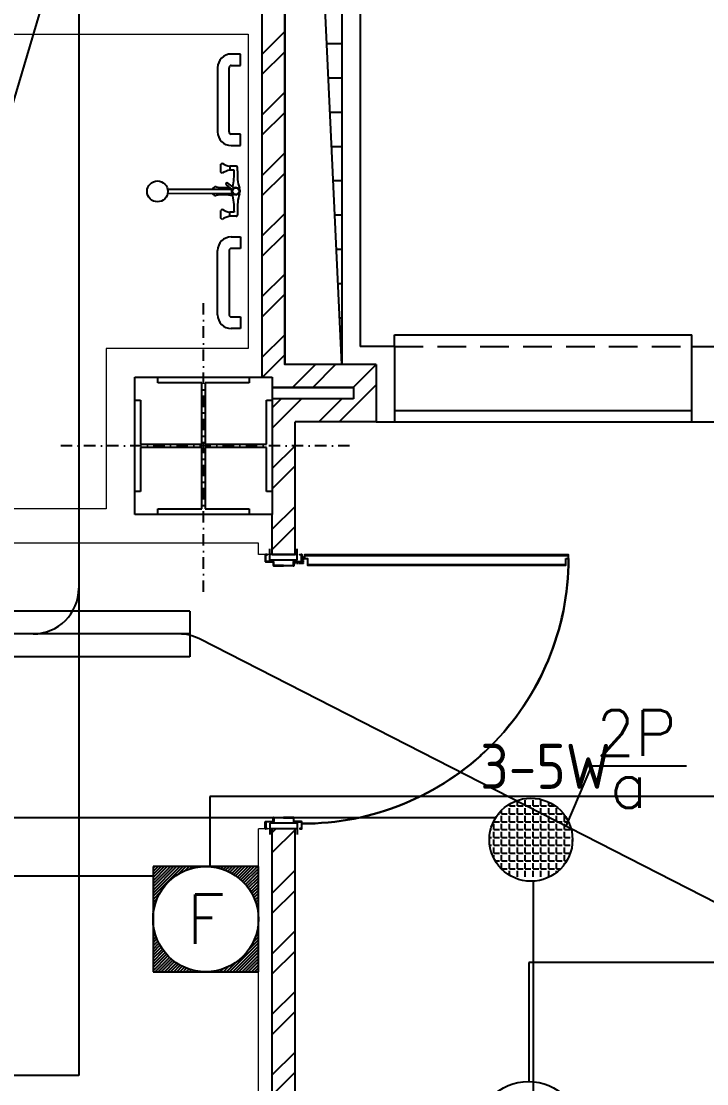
# Model space of a CAD drawing. Header units: inches. Extents: x 567429 to 582707, y 126347 to 133675.
# Drawn here: x 581763.3 to 582063, y 130861.3 to 131326 of the extents above; entities that cross this region are included whole.
import ezdxf
from ezdxf.enums import TextEntityAlignment as Align

# ---------------------------------------------------------------- set-up
doc = ezdxf.new("R2010")
doc.units = ezdxf.units.IN
doc.header["$MEASUREMENT"] = 0
for name, pattern in [('DASHDOT2', [0.5, 0.25, -0.125, 0, -0.125]), ('DASHED', [0.75, 0.5, -0.25]), ('HIDDEN', [0.375, 0.25, -0.125])]:
    doc.linetypes.add(name, pattern=pattern)
for name, color, linetype in [('2', 1, 'Continuous'), ('AX', 1, 'Continuous'), ('COMPUTER WIRE', 4, 'Continuous'), ('dact  2', 6, 'Continuous'), ('Door', 1, 'Continuous'), ('FIRE', 3, 'Continuous'), ('FIRE WIRE', 4, 'Continuous'), ('hatch lika', 1, 'Continuous'), ('L.C C.T', 5, 'Continuous'), ('mobl', 11, 'Continuous'), ('nama', 2, 'Continuous'), ('NURSE CALL WIRE', 4, 'Continuous'), ('SOTOON', 2, 'Continuous'), ('SOUND', 3, 'Continuous'), ('SOUND WIRE', 4, 'Continuous'), ('TEL', 3, 'Continuous'), ('TEL WIRE', 4, 'Continuous'), ('wall', 4, 'Continuous'), ('wall kanaf', 4, 'Continuous'), ('wall lika', 1, 'Continuous'), ('win', 1, 'Continuous')]:
    doc.layers.add(name, color=color, linetype=linetype)
doc.styles.add('2floorplan$0$style1', font='romans.shx', dxfattribs={"height": 40})
doc.styles.add('ISOCP', font='isocp.shx')
doc.styles.add('ROMANS', font='romans.shx')

# ---------------------------------------------------------------- blocks, each defined once
blk = doc.blocks.new('D-125')
at = {"layer": 'Door', "ltscale": 8}
for p, q in [((-6.82, 10.41), (-6.82, 123.41)), ((-3.12, 124.61), (-3.12, 9.21))]:
    blk.add_line(p, q, dxfattribs=at)
at = {"layer": 'Door', "color": 15, "linetype": 'DASHED'}
for p, q in [((-6.48, 8.69), (-6.48, 4.5)), ((-6.48, 8.69), (-4.47, 8.69)), ((-5.99, 8.36), (-5.99, 4.48)), ((-5.99, 8.36), (-4.47, 8.36))]:
    blk.add_line(p, q, dxfattribs=at)
at = {"layer": 'Door', "color": 15}
for p, q in [((-4.83, 8.52), (-3.37, 8.52)), ((-4.1, 7.79), (-4.1, 9.25))]:
    blk.add_line(p, q, dxfattribs=at)
at = {"layer": 'Door', "ltscale": 8}
blk.add_lwpolyline([(-4.32, 123.41), (-4.32, 124.61), (-2.72, 124.61), (-2.72, 9.21), (-4.32, 9.21), (-4.32, 10.41), (-7.22, 10.41), (-7.22, 123.41)], close=True, dxfattribs=at)
at = {"layer": 'Door'}
for points in [[(-117.67, 0), (-117.67, 4.24, 0.414214), (-117.76, 4.33), (-119.21, 4.33, -0.414214), (-119.47, 4.59), (-119.47, 7.74, 0.414214), (-119.56, 7.83), (-122.24, 7.83, 0.414214), (-122.33, 7.74), (-122.33, 7.15), (-122.5, 7.15), (-122.5, 7.74, -0.414214), (-122.24, 8), (-119.56, 8, -0.414214), (-119.3, 7.74), (-119.3, 4.59, 0.414214), (-119.21, 4.5), (-117.76, 4.5, -0.414214), (-117.5, 4.24), (-117.5, 0)], [(-7.33, 0), (-7.33, 4.24, -0.414214), (-7.24, 4.33), (-5.79, 4.33, 0.414214), (-5.53, 4.59), (-5.53, 7.74, -0.414214), (-5.44, 7.83), (-2.76, 7.83, -0.414214), (-2.67, 7.74), (-2.67, 7.15), (-2.5, 7.15), (-2.5, 7.74, 0.414214), (-2.76, 8), (-5.44, 8, 0.414214), (-5.7, 7.74), (-5.7, 4.59, -0.414214), (-5.79, 4.5), (-7.24, 4.5, 0.414214), (-7.5, 4.24), (-7.5, 0)], [(-117.67, 0), (-117.67, -4.24, -0.414214), (-117.76, -4.33), (-119.21, -4.33, 0.414214), (-119.47, -4.59), (-119.47, -7.74, -0.414214), (-119.56, -7.83), (-122.24, -7.83, -0.414214), (-122.33, -7.74), (-122.33, -7.15), (-122.5, -7.15), (-122.5, -7.74, 0.414214), (-122.24, -8), (-119.56, -8, 0.414214), (-119.3, -7.74), (-119.3, -4.59, -0.414214), (-119.21, -4.5), (-117.76, -4.5, 0.414214), (-117.5, -4.24), (-117.5, 0)], [(-7.33, 0), (-7.33, -4.24, 0.414214), (-7.24, -4.33), (-5.79, -4.33, -0.414214), (-5.53, -4.59), (-5.53, -7.74, 0.414214), (-5.44, -7.83), (-2.76, -7.83, 0.414214), (-2.67, -7.74), (-2.67, -7.15), (-2.5, -7.15), (-2.5, -7.74, -0.414214), (-2.76, -8), (-5.44, -8, -0.414214), (-5.7, -7.74), (-5.7, -4.59, 0.414214), (-5.79, -4.5), (-7.24, -4.5, -0.414214), (-7.5, -4.24), (-7.5, 0)]]:
    blk.add_lwpolyline(points, format="xyb", dxfattribs=at)
at = {"layer": 'Door', "linetype": 'Continuous', "ltscale": 100}
blk.add_circle((-4.1, 8.52), 0.4, dxfattribs=at)
at = {"layer": 'Door'}
blk.add_circle((-4.1, 8.52), 0.281, dxfattribs=at)
at = {"layer": 'Door', "linetype": 'Continuous', "ltscale": 100}
blk.add_arc((-4.1, 8.52), 116.1, 90.1071, 180.2553, dxfattribs=at)
at = {"layer": 'wall', "color": 21}
for p, q in [((-120, 6), (-125, 6)), ((-5, 6), (0, 6)), ((-120, -6), (-125, -6)), ((-5, -6), (0, -6))]:
    blk.add_line(p, q, dxfattribs=at)
at = {"layer": 'wall', "color": 21, "linetype": 'Continuous', "ltscale": 100}
for p, q in [((-120, 6), (-120, -6)), ((-5, 6), (-5, -6))]:
    blk.add_line(p, q, dxfattribs=at)
blk = doc.blocks.new('SPEAKER 3-5 W')
at = {"layer": 'SOUND', "color": 30, "lineweight": -2}
for p, q in [((-4.43, 6.16), (-4.32, 6.16)), ((-3.93, 6.16), (-3.93, 6.5)), ((-3.93, 6.16), (-2.89, 6.16)), ((-2.49, 6.16), (-2.49, 7.17)), ((-2.49, 6.16), (-1.45, 6.16)), ((-1.06, 6.16), (-1.06, 7.21)), ((-1.06, 6.16), (-0.01, 6.16)), ((0.38, 6.16), (0.38, 7.21)), ((0.38, 6.16), (1.42, 6.16)), ((1.82, 6.16), (1.82, 7.21)), ((1.82, 6.16), (2.86, 6.16)), ((3.25, 6.16), (3.25, 6.86)), ((3.25, 6.16), (4.3, 6.16)), ((-5.94, 4.73), (-5.76, 4.73)), ((-5.37, 4.73), (-5.37, 5.37)), ((-5.37, 4.73), (-4.32, 4.73)), ((-5.37, 3.29), (-5.37, 4.34)), ((-3.93, 4.73), (-3.93, 5.77)), ((-3.93, 4.73), (-2.89, 4.73)), ((-3.93, 3.29), (-3.93, 4.34)), ((-2.49, 4.73), (-2.49, 5.77)), ((-2.49, 4.73), (-1.45, 4.73)), ((-2.49, 3.29), (-2.49, 4.34)), ((-1.06, 4.73), (-1.06, 5.77)), ((-1.06, 4.73), (-0.01, 4.73)), ((-1.06, 3.29), (-1.06, 4.34)), ((0.38, 4.73), (0.38, 5.77)), ((0.38, 4.73), (1.42, 4.73)), ((0.38, 3.29), (0.38, 4.34)), ((1.82, 4.73), (1.82, 5.77)), ((1.82, 4.73), (2.86, 4.73)), ((1.82, 3.29), (1.82, 4.34)), ((3.25, 4.73), (3.25, 5.77)), ((3.25, 4.73), (4.3, 4.73)), ((3.25, 3.29), (3.25, 4.34)), ((4.69, 4.73), (4.69, 5.77)), ((4.69, 4.73), (5.73, 4.73)), ((4.69, 3.29), (4.69, 4.34)), ((6.12, 3.29), (6.12, 4.34)), ((-6.8, 3.29), (-6.8, 3.37)), ((-6.8, 3.29), (-5.76, 3.29)), ((-6.8, 1.86), (-6.8, 2.9)), ((-5.37, 3.29), (-4.32, 3.29)), ((-5.37, 1.86), (-5.37, 2.9)), ((-3.93, 3.29), (-2.89, 3.29)), ((-3.93, 1.86), (-3.93, 2.9)), ((-2.49, 3.29), (-1.45, 3.29)), ((-2.49, 1.86), (-2.49, 2.9)), ((-1.06, 3.29), (-0.01, 3.29)), ((-1.06, 1.86), (-1.06, 2.9)), ((0.38, 3.29), (1.42, 3.29)), ((0.38, 1.86), (0.38, 2.9)), ((1.82, 3.29), (2.86, 3.29)), ((1.82, 1.86), (1.82, 2.9)), ((3.25, 3.29), (4.3, 3.29)), ((3.25, 1.86), (3.25, 2.9)), ((4.69, 3.29), (5.73, 3.29)), ((4.69, 1.86), (4.69, 2.9)), ((6.12, 3.29), (6.84, 3.29)), ((6.12, 1.86), (6.12, 2.9)), ((-7.58, 0.42), (-7.19, 0.42)), ((-7.36, 1.86), (-7.19, 1.86)), ((-6.8, 1.86), (-5.76, 1.86)), ((-6.8, 0.42), (-6.8, 1.46)), ((-6.8, 0.42), (-5.76, 0.42)), ((-6.8, -1.02), (-6.8, 0.03)), ((-5.37, 1.86), (-4.32, 1.86)), ((-5.37, 0.42), (-5.37, 1.46)), ((-5.37, 0.42), (-4.32, 0.42)), ((-5.37, -1.02), (-5.37, 0.03)), ((-3.93, 1.86), (-2.89, 1.86)), ((-3.93, 0.42), (-3.93, 1.46)), ((-3.93, 0.42), (-2.89, 0.42)), ((-3.93, -1.02), (-3.93, 0.03)), ((-2.49, 1.86), (-1.45, 1.86)), ((-2.49, 0.42), (-2.49, 1.46)), ((-2.49, 0.42), (-1.45, 0.42)), ((-2.49, -1.02), (-2.49, 0.03)), ((-1.06, 1.86), (-0.01, 1.86)), ((-1.06, 0.42), (-1.06, 1.46)), ((-1.06, 0.42), (-0.01, 0.42)), ((-1.06, -1.02), (-1.06, 0.03)), ((0.38, 1.86), (1.42, 1.86)), ((0.38, 0.42), (0.38, 1.46)), ((0.38, 0.42), (1.42, 0.42)), ((0.38, -1.02), (0.38, 0.03)), ((1.82, 1.86), (2.86, 1.86)), ((1.82, 0.42), (1.82, 1.46)), ((1.82, 0.42), (2.86, 0.42)), ((1.82, -1.02), (1.82, 0.03)), ((3.25, 1.86), (4.3, 1.86)), ((3.25, 0.42), (3.25, 1.46)), ((3.25, 0.42), (4.3, 0.42)), ((3.25, -1.02), (3.25, 0.03)), ((4.69, 1.86), (5.73, 1.86)), ((4.69, 0.42), (4.69, 1.46)), ((4.69, 0.42), (5.73, 0.42)), ((4.69, -1.02), (4.69, 0.03)), ((6.12, 1.86), (7.17, 1.86)), ((6.12, 0.42), (6.12, 1.46)), ((6.12, 0.42), (7.17, 0.42)), ((6.12, -1.02), (6.12, 0.03)), ((7.56, 0.42), (7.56, 0.69)), ((7.56, 0.42), (7.58, 0.42)), ((7.56, -0.69), (7.56, 0.03)), ((-7.52, -1.02), (-7.19, -1.02)), ((-6.8, -1.02), (-5.76, -1.02)), ((-6.8, -2.45), (-6.8, -1.41)), ((-5.37, -1.02), (-4.32, -1.02)), ((-5.37, -2.45), (-5.37, -1.41)), ((-3.93, -1.02), (-2.89, -1.02)), ((-3.93, -2.45), (-3.93, -1.41)), ((-2.49, -1.02), (-1.45, -1.02)), ((-2.49, -2.45), (-2.49, -1.41)), ((-1.06, -1.02), (-0.01, -1.02)), ((-1.06, -2.45), (-1.06, -1.41)), ((0.38, -1.02), (1.42, -1.02)), ((0.38, -2.45), (0.38, -1.41)), ((1.82, -1.02), (2.86, -1.02)), ((1.82, -2.45), (1.82, -1.41)), ((3.25, -1.02), (4.3, -1.02)), ((3.25, -2.45), (3.25, -1.41)), ((4.69, -1.02), (5.73, -1.02)), ((4.69, -2.45), (4.69, -1.41)), ((6.12, -1.02), (7.17, -1.02)), ((6.12, -2.45), (6.12, -1.41)), ((-6.8, -2.45), (-5.76, -2.45)), ((-6.8, -3.37), (-6.8, -2.85)), ((-5.37, -2.45), (-4.32, -2.45)), ((-5.37, -3.89), (-5.37, -2.85)), ((-3.93, -2.45), (-2.89, -2.45)), ((-3.93, -3.89), (-3.93, -2.85)), ((-2.49, -2.45), (-1.45, -2.45)), ((-2.49, -3.89), (-2.49, -2.85)), ((-1.06, -2.45), (-0.01, -2.45)), ((-1.06, -3.89), (-1.06, -2.85)), ((0.38, -2.45), (1.42, -2.45)), ((0.38, -3.89), (0.38, -2.85)), ((1.82, -2.45), (2.86, -2.45)), ((1.82, -3.89), (1.82, -2.85)), ((3.25, -2.45), (4.3, -2.45)), ((3.25, -3.89), (3.25, -2.85)), ((4.69, -2.45), (5.73, -2.45)), ((4.69, -3.89), (4.69, -2.85)), ((6.12, -2.45), (7.17, -2.45)), ((6.12, -3.89), (6.12, -2.85)), ((-6.52, -3.89), (-5.76, -3.89)), ((-5.37, -3.89), (-4.32, -3.89)), ((-5.37, -5.33), (-5.37, -4.28)), ((-5.37, -5.33), (-4.32, -5.33)), ((-3.93, -3.89), (-2.89, -3.89)), ((-3.93, -5.33), (-3.93, -4.28)), ((-3.93, -5.33), (-2.89, -5.33)), ((-3.93, -6.5), (-3.93, -5.72)), ((-2.49, -3.89), (-1.45, -3.89)), ((-2.49, -5.33), (-2.49, -4.28)), ((-2.49, -5.33), (-1.45, -5.33)), ((-2.49, -6.76), (-2.49, -5.72)), ((-1.06, -3.89), (-0.01, -3.89)), ((-1.06, -5.33), (-1.06, -4.28)), ((-1.06, -5.33), (-0.01, -5.33)), ((-1.06, -6.76), (-1.06, -5.72)), ((0.38, -3.89), (1.42, -3.89)), ((0.38, -5.33), (0.38, -4.28)), ((0.38, -5.33), (1.42, -5.33)), ((0.38, -6.76), (0.38, -5.72)), ((1.82, -3.89), (2.86, -3.89)), ((1.82, -5.33), (1.82, -4.28)), ((1.82, -5.33), (2.86, -5.33)), ((1.82, -6.76), (1.82, -5.72)), ((3.25, -3.89), (4.3, -3.89)), ((3.25, -5.33), (3.25, -4.28)), ((3.25, -5.33), (4.3, -5.33)), ((3.25, -6.76), (3.25, -5.72)), ((4.69, -3.89), (5.73, -3.89)), ((4.69, -5.33), (4.69, -4.28)), ((4.69, -5.33), (5.41, -5.33)), ((4.69, -5.97), (4.69, -5.72)), ((6.12, -3.89), (6.52, -3.89)), ((6.12, -4.49), (6.12, -4.28))]:
    blk.add_line(p, q, dxfattribs=at)
at = {"layer": 'SOUND', "color": 3, "lineweight": -2}
blk.add_ellipse((0, 0), major_axis=(-5.37, 5.37), ratio=1, start_param=3.926991, end_param=10.210176, dxfattribs=at)
at = {"layer": 'SOUND', "color": 2, "style": 'ISOCP'}
blk.add_text('3-5W', height=8.226, dxfattribs=at).set_placement((2.66, 13.42), align=Align.MIDDLE)
blk = doc.blocks.new('F')
at = {"layer": 'FIRE', "color": 1}
for p, q in [((-23.04, 22.22), (-22.22, 23.04)), ((-23.04, 20.86), (-20.86, 23.04)), ((-23.04, 19.5), (-19.5, 23.04)), ((-23.04, 18.14), (-18.14, 23.04)), ((-23.04, 16.79), (-16.79, 23.04)), ((-23.04, 15.43), (-15.43, 23.04)), ((-23.04, 14.07), (-14.07, 23.04)), ((-23.04, 12.71), (-12.71, 23.04)), ((-23.04, 11.36), (-11.36, 23.04)), ((-23.04, 10), (-10, 23.04)), ((-12.03, 19.64), (-8.64, 23.04)), ((-9.2, 21.12), (-7.28, 23.04)), ((-7.02, 21.94), (-5.93, 23.04)), ((-5.15, 22.45), (-4.57, 23.04)), ((-3.47, 22.77), (-3.21, 23.04)), ((-1.94, 22.95), (-1.85, 23.04)), ((-0.5, 23.03), (-0.5, 23.04)), ((0.85, 23.02), (0.86, 23.04)), ((2.12, 22.94), (2.22, 23.04)), ((3.33, 22.79), (3.58, 23.04)), ((4.49, 22.59), (4.93, 23.04)), ((5.6, 22.35), (6.29, 23.04)), ((6.66, 22.05), (7.65, 23.04)), ((7.69, 21.72), (9.01, 23.04)), ((8.67, 21.34), (10.36, 23.04)), ((9.62, 20.93), (11.72, 23.04)), ((10.53, 20.49), (13.08, 23.04)), ((11.41, 20.01), (14.43, 23.04)), ((12.26, 19.5), (15.79, 23.04)), ((13.08, 18.96), (17.15, 23.04)), ((13.87, 18.4), (18.51, 23.04)), ((14.63, 17.8), (19.86, 23.04)), ((15.36, 17.17), (21.22, 23.04)), ((16.06, 16.52), (22.58, 23.04)), ((16.73, 15.83), (23.04, 22.14)), ((17.38, 15.12), (23.04, 20.78)), ((18, 14.38), (23.04, 19.42)), ((18.58, 13.61), (23.04, 18.06)), ((19.14, 12.81), (23.04, 16.71)), ((19.67, 11.98), (23.04, 15.35)), ((20.17, 11.13), (23.04, 13.99)), ((-23.04, 8.64), (-19.64, 12.03)), ((20.64, 10.23), (23.04, 12.63)), ((21.07, 9.31), (23.04, 11.28)), ((21.47, 8.35), (23.04, 9.92)), ((-23.04, 7.28), (-21.12, 9.2)), ((-23.04, 5.93), (-21.94, 7.02)), ((-23.04, 4.57), (-22.45, 5.15)), ((21.83, 7.36), (23.04, 8.56)), ((22.15, 6.32), (23.04, 7.2)), ((22.43, 5.24), (23.04, 5.85)), ((-23.04, 3.21), (-22.77, 3.47)), ((-23.04, 1.85), (-22.95, 1.94)), ((-23.04, 0.5), (-23.03, 0.5)), ((22.66, 4.12), (23.04, 4.49)), ((22.85, 2.94), (23.04, 3.13)), ((22.97, 1.71), (23.04, 1.77)), ((-23.04, -0.86), (-23.02, -0.85)), ((-23.04, -2.22), (-22.94, -2.12)), ((-23.04, -3.58), (-22.79, -3.33)), ((-23.04, -4.93), (-22.59, -4.49)), ((22.68, -4.01), (23.04, -3.66)), ((22.91, -2.43), (23.04, -2.3)), ((23.02, -0.96), (23.04, -0.94)), ((-23.04, -6.29), (-22.35, -5.6)), ((-23.04, -7.65), (-22.05, -6.66)), ((-23.04, -9.01), (-21.72, -7.69)), ((-23.04, -10.36), (-21.34, -8.67)), ((18.78, -13.34), (23.04, -9.09)), ((20.74, -10.02), (23.04, -7.73)), ((21.71, -7.69), (23.04, -6.37)), ((22.31, -5.74), (23.04, -5.01)), ((-23.04, -11.72), (-20.93, -9.62)), ((-23.04, -13.08), (-20.49, -10.53)), ((-23.04, -14.43), (-20.01, -11.41)), ((-23.04, -15.79), (-19.5, -12.26)), ((-23.04, -17.15), (-18.96, -13.08)), ((-23.04, -18.51), (-18.4, -13.87)), ((10.44, -23.04), (23.04, -10.44)), ((11.8, -23.04), (23.04, -11.8)), ((13.16, -23.04), (23.04, -13.16)), ((-23.04, -19.86), (-17.8, -14.63)), ((-23.04, -21.22), (-17.17, -15.36)), ((-23.04, -22.58), (-16.52, -16.06)), ((-22.14, -23.04), (-15.83, -16.73)), ((-20.78, -23.04), (-15.12, -17.38)), ((-19.42, -23.04), (-14.38, -18)), ((-18.06, -23.04), (-13.61, -18.58)), ((14.51, -23.04), (23.04, -14.51)), ((15.87, -23.04), (23.04, -15.87)), ((17.23, -23.04), (23.04, -17.23)), ((-16.71, -23.04), (-12.81, -19.14)), ((-15.35, -23.04), (-11.98, -19.67)), ((-13.99, -23.04), (-11.13, -20.17)), ((-12.63, -23.04), (-10.23, -20.64)), ((-11.28, -23.04), (-9.31, -21.07)), ((-9.92, -23.04), (-8.35, -21.47)), ((-8.56, -23.04), (-7.36, -21.83)), ((-7.2, -23.04), (-6.32, -22.15)), ((-5.85, -23.04), (-5.24, -22.43)), ((-4.49, -23.04), (-4.12, -22.66)), ((-3.13, -23.04), (-2.94, -22.85)), ((-1.77, -23.04), (-1.71, -22.97)), ((0.94, -23.04), (0.96, -23.02)), ((2.3, -23.04), (2.43, -22.91)), ((3.66, -23.04), (4.01, -22.68)), ((5.01, -23.04), (5.74, -22.31)), ((6.37, -23.04), (7.69, -21.71)), ((7.73, -23.04), (10.02, -20.74)), ((9.09, -23.04), (13.34, -18.78)), ((18.59, -23.04), (23.04, -18.59)), ((19.94, -23.04), (23.04, -19.94)), ((21.3, -23.04), (23.04, -21.3)), ((22.66, -23.04), (23.04, -22.66))]:
    blk.add_line(p, q, dxfattribs=at)
at = {"layer": 'FIRE'}
for p, q in [((-23.04, 23.04), (-23.04, -23.04)), ((23.04, 23.04), (-23.04, 23.04)), ((23.04, -23.04), (23.04, 23.04)), ((-23.04, -23.04), (23.04, -23.04))]:
    blk.add_line(p, q, dxfattribs=at)
at = {"layer": 'FIRE', "color": 1}
blk.add_ellipse((0, 0), major_axis=(0, 23.04), ratio=1, start_param=4.712356312466597, end_param=10.99554161964618, dxfattribs=at)
at = {"layer": 'FIRE', "color": 1, "style": 'ROMANS'}
blk.add_text('F', height=21.5, dxfattribs=at).set_placement((0, 0), align=Align.MIDDLE)
blk = doc.blocks.new('S&H')
at = {"layer": 'FIRE'}
blk.add_circle((0, 0), 22.99, dxfattribs=at)
at = {"layer": 'FIRE', "color": 2, "style": 'ROMANS'}
blk.add_text('S', height=20, dxfattribs=at).set_placement((-0.14, 0.2), align=Align.MIDDLE)

msp = doc.modelspace()

# ---------------------------------------------------------------- hatches: boundary and pattern name
at = {"layer": 'dact  2'}
h = msp.add_hatch(dxfattribs=at)
h.set_pattern_fill('ANSI31', color=6, scale=120, angle=135, style=0)
h.set_pattern_definition([(180, (6.352, -8.75), (-3e-15, -15), [])])
h.paths.add_polyline_path([(581878.49, 131875.79), (581903.49, 131875.79), (581903.49, 131175.79), (581888.75, 131490.29)])

# ---------------------------------------------------------------- linework, layer by layer
at = {"layer": '2', "color": 15}
msp.add_line((582056.49, 131181.79), (582056.49, 131186.79), dxfattribs=at)
at = {"layer": '2', "color": 15, "linetype": 'HIDDEN', "ltscale": 50}
msp.add_line((581926.49, 131183.79), (582056.49, 131183.79), dxfattribs=at)
msp.add_line((581926.49, 131183.79), (582056.49, 131183.79), dxfattribs=at)
msp.add_line((581926.49, 131183.79), (582056.49, 131183.79), dxfattribs=at)
msp.add_line((581926.49, 131183.79), (582056.49, 131183.79), dxfattribs=at)
msp.add_line((581926.49, 131183.79), (582056.49, 131183.79), dxfattribs=at)
at = {"layer": 'AX'}
msp.add_line((581872.99, 131165.79), (581908.49, 131165.79), dxfattribs=at)
at = {"layer": 'AX', "color": 15}
msp.add_line((581872.99, 131165.79), (581908.49, 131165.79), dxfattribs=at)
at = {"layer": 'COMPUTER WIRE'}
msp.add_line((581788.46, 131372.94), (581788.46, 131078.04), dxfattribs=at)
msp.add_arc((581768.46, 131078.04, 0), 20, 270, 0, dxfattribs=at)
at = {"layer": 'dact  2', "color": 6, "elevation": 0}
msp.add_lwpolyline([(581878.49, 131875.79), (581903.49, 131875.79), (581903.49, 131175.79), (581888.75, 131490.29), (581878.49, 131875.79)], dxfattribs=at)
msp.add_lwpolyline([(581878.49, 131875.79), (581903.49, 131875.79), (581903.49, 131175.79), (581878.49, 131175.79)], close=True, dxfattribs=at)
at = {"layer": 'Door', "color": 15}
for p, q in [((581869.99, 131092.53), (581869.99, 131089.85)), ((581870.16, 131089.85), (581870.16, 131092.53)), ((581870.84, 131092.79), (581870.24, 131092.79)), ((581870.24, 131092.62), (581870.84, 131092.62)), ((581870.84, 131092.62), (581870.84, 131092.79)), ((581885.13, 131092.62), (581885.13, 131092.79)), ((581885.13, 131092.79), (581885.73, 131092.79)), ((581885.73, 131092.62), (581885.13, 131092.62)), ((581885.82, 131089.85), (581885.82, 131092.53)), ((581885.99, 131092.53), (581885.99, 131089.85)), ((581886.51, 131090.45), (581886.51, 131091.92)), ((581873.4, 131089.76), (581870.24, 131089.76)), ((581870.24, 131089.59), (581873.4, 131089.59)), ((581873.49, 131089.5), (581873.49, 131088.05)), ((581873.66, 131088.05), (581873.66, 131089.5)), ((581877.99, 131087.96), (581873.74, 131087.96)), ((581873.74, 131087.79), (581877.99, 131087.79)), ((581877.99, 131087.96), (581882.23, 131087.96)), ((581882.23, 131087.79), (581877.99, 131087.79)), ((581882.32, 131088.05), (581882.32, 131089.5)), ((581882.49, 131089.5), (581882.49, 131088.05)), ((581882.57, 131089.76), (581885.73, 131089.76)), ((581885.73, 131089.59), (581882.57, 131089.59)), ((581885.77, 131091.18), (581887.23, 131091.18)), ((581869.99, 130973.05), (581869.99, 130975.73)), ((581870.16, 130975.73), (581870.16, 130973.05)), ((581870.24, 130975.99), (581873.4, 130975.99)), ((581873.4, 130975.82), (581870.24, 130975.82)), ((581873.49, 130976.07), (581873.49, 130977.53)), ((581873.66, 130977.53), (581873.66, 130976.07)), ((581873.74, 130977.79), (581877.99, 130977.79)), ((581877.99, 130977.62), (581873.74, 130977.62)), ((581882.23, 130977.79), (581877.99, 130977.79)), ((581877.99, 130977.62), (581882.23, 130977.62)), ((581882.32, 130977.53), (581882.32, 130976.07)), ((581882.49, 130976.07), (581882.49, 130977.53)), ((581885.73, 130975.99), (581882.57, 130975.99)), ((581882.57, 130975.82), (581885.73, 130975.82)), ((581885.82, 130975.73), (581885.82, 130973.05)), ((581885.99, 130973.05), (581885.99, 130975.73)), ((581870.24, 130972.96), (581870.84, 130972.96)), ((581870.84, 130972.79), (581870.24, 130972.79)), ((581870.84, 130972.96), (581870.84, 130972.79)), ((581885.73, 130972.96), (581885.13, 130972.96)), ((581885.13, 130972.96), (581885.13, 130972.79)), ((581885.13, 130972.79), (581885.73, 130972.79))]:
    msp.add_line(p, q, dxfattribs=at)
at = {"layer": 'Door', "color": 15, "ltscale": 8}
for p, q in [((581883.99, 131092.79), (581871.99, 131092.79)), ((582002.6, 131092.57), (581887.2, 131092.57)), ((581887.2, 131092.57), (581887.2, 131090.97)), ((582002.6, 131092.17), (581887.2, 131092.17)), ((582002.6, 131090.97), (582002.6, 131092.57)), ((581887.2, 131090.97), (581888.4, 131090.97)), ((581888.4, 131090.97), (581888.4, 131088.07)), ((581888.4, 131088.47), (582001.4, 131088.47)), ((581888.4, 131088.07), (582001.4, 131088.07)), ((582001.4, 131090.97), (582002.6, 131090.97)), ((582001.4, 131088.07), (582001.4, 131090.97)), ((581883.99, 130972.79), (581871.99, 130972.79))]:
    msp.add_line(p, q, dxfattribs=at)
at = {"layer": 'Door', "color": 15, "linetype": 'DASHED'}
for p, q in [((581886.34, 131089.3), (581882.46, 131089.3)), ((581886.67, 131088.81), (581882.49, 131088.81)), ((581886.34, 131089.3), (581886.34, 131090.82)), ((581886.67, 131088.81), (581886.67, 131090.82))]:
    msp.add_line(p, q, dxfattribs=at)
at = {"layer": 'Door', "color": 15, "linetype": 'Continuous', "ltscale": 100}
msp.add_circle((581886.51, 131091.18), 0.4, dxfattribs=at)
at = {"layer": 'Door', "color": 15}
msp.add_circle((581886.5, 131091.18), 0.281, dxfattribs=at)
for centre, radius, start, end in [((581870.24, 131092.53), 0.256, 90, 180), ((581870.24, 131092.53), 0.0855, 90, 180), ((581885.73, 131092.53), 0.256, 0, 90), ((581885.73, 131092.53), 0.0855, 0, 90), ((581870.24, 131089.85), 0.256, 180, 270), ((581870.24, 131089.85), 0.0855, 180, 270), ((581873.4, 131089.5), 0.256, 360, 90), ((581873.4, 131089.5), 0.0855, 360, 90), ((581873.74, 131088.05), 0.256, 180, 270), ((581873.74, 131088.05), 0.0855, 180, 270), ((581882.23, 131088.05), 0.0855, 270, 360), ((581882.23, 131088.05), 0.256, 270, 0), ((581882.57, 131089.5), 0.256, 90, 180), ((581882.57, 131089.5), 0.0855, 90, 180), ((581885.73, 131089.85), 0.0855, 270, 360), ((581885.73, 131089.85), 0.256, 270, 360), ((581870.24, 130975.73), 0.256, 90, 180), ((581870.24, 130975.73), 0.0855, 90, 180), ((581873.4, 130976.07), 0.256, 270, 0), ((581873.4, 130976.07), 0.0855, 270, 0), ((581873.74, 130977.53), 0.256, 90, 180), ((581873.74, 130977.53), 0.0855, 90, 180), ((581882.23, 130977.53), 0.256, 0, 90), ((581882.23, 130977.53), 0.0855, 0, 90), ((581882.57, 130976.07), 0.256, 180, 270), ((581882.57, 130976.07), 0.0855, 180, 270), ((581885.73, 130975.73), 0.256, 0, 90), ((581885.73, 130975.73), 0.0855, 0, 90), ((581870.24, 130973.05), 0.257, 180, 270), ((581870.24, 130973.05), 0.0855, 180, 270), ((581885.73, 130973.05), 0.0855, 270, 360), ((581885.73, 130973.05), 0.257, 270, 0)]:
    msp.add_arc(centre, radius, start, end, dxfattribs=at)
at = {"layer": 'Door', "color": 15, "linetype": 'Continuous', "ltscale": 100}
msp.add_arc((581886.5, 131091.18), 116.1, 269.7447, 359.8929, dxfattribs=at)
at = {"layer": 'FIRE WIRE'}
for p, q in [((582104.99, 130986.89, 0), (581845.75, 130986.89, 0)), ((581845.75, 130986.89, 0), (581845.75, 130956.36)), ((581565.14, 130952.29), (581820.91, 130952.29)), ((582104.99, 130914.32, 0), (581985.24, 130914.32, 0)), ((581985.24, 130914.32, 0), (581985.24, 130862.32, 0))]:
    msp.add_line(p, q, dxfattribs=at)
at = {"layer": 'hatch lika', "color": 15}
for p, q in [((581868.49, 131311.46), (581878.49, 131321.46)), ((581868.49, 131302.62), (581878.49, 131312.62)), ((581868.49, 131284.94), (581878.49, 131294.94)), ((581868.49, 131276.1), (581878.49, 131286.1)), ((581868.49, 131258.43), (581878.49, 131268.43)), ((581868.49, 131249.59), (581878.49, 131259.59)), ((581868.49, 131231.91), (581878.49, 131241.91)), ((581868.49, 131223.07), (581878.49, 131233.07)), ((581868.49, 131205.39), (581878.49, 131215.39)), ((581868.49, 131196.56), (581878.49, 131206.56)), ((581868.49, 131178.88), (581878.49, 131188.88)), ((581868.74, 131170.29), (581878.49, 131180.04)), ((581881.92, 131165.79), (581891.92, 131175.79)), ((581890.75, 131165.79), (581900.75, 131175.79)), ((581908.43, 131165.79), (581918.43, 131175.79)), ((581902.27, 131150.79), (581918.49, 131167.01)), ((581872.99, 131156.86), (581876.92, 131160.79)), ((581872.99, 131148.02), (581885.75, 131160.79)), ((581893.43, 131150.79), (581903.43, 131160.79)), ((581872.99, 131130.34), (581882.99, 131140.34)), ((581872.99, 131121.51), (581882.99, 131131.51)), ((581872.99, 131103.83), (581882.99, 131113.83)), ((581872.99, 131094.99), (581882.99, 131104.99)), ((581872.99, 130971.25), (581874.53, 130972.79)), ((581872.99, 130962.41), (581882.99, 130972.41)), ((581872.99, 130944.73), (581882.99, 130954.73)), ((581872.99, 130935.89), (581882.99, 130945.89)), ((581872.99, 130918.21), (581882.99, 130928.21)), ((581872.99, 130909.37), (581882.99, 130919.37)), ((581872.99, 130891.7), (581882.99, 130901.7)), ((581872.99, 130882.86), (581882.99, 130892.86)), ((581872.99, 130865.18), (581882.99, 130875.18)), ((581872.99, 130856.34), (581882.99, 130866.34))]:
    msp.add_line(p, q, dxfattribs=at)
at = {"layer": 'L.C C.T', "color": 2, "ltscale": 7}
for p, q in [((581836.94, 131068.04), (575147.99, 131068.04)), ((581836.94, 131048.04), (580423.53, 131048.04))]:
    msp.add_line(p, q, dxfattribs=at)
at = {"layer": 'L.C C.T', "color": 2}
msp.add_line((581836.94, 131068.04), (581836.94, 131048.04), dxfattribs=at)
at = {"layer": 'L.C C.T'}
msp.add_line((581836.94, 131058.04), (580413.53, 131058.04), dxfattribs=at)
at = {"layer": 'mobl', "color": 15}
for p, q in [((581859.14, 131311.64), (581855.14, 131311.64)), ((581859.14, 131306.64), (581859.14, 131311.64)), ((581849.14, 131305.64), (581849.14, 131277.64)), ((581854.14, 131277.64), (581854.14, 131305.64)), ((581855.14, 131306.64), (581859.14, 131306.64)), ((581859.14, 131276.64), (581855.14, 131276.64)), ((581859.14, 131271.64), (581859.14, 131276.64)), ((581855.14, 131271.64), (581859.14, 131271.64)), ((581851.16, 131263.96), (581850.61, 131263.41)), ((581850.61, 131260.01), (581850.61, 131263.41)), ((581851.16, 131259.46), (581850.61, 131260.01)), ((581857.29, 131262.6), (581854.43, 131262.59)), ((581854.43, 131262.59), (581854.43, 131260.83)), ((581856.34, 131260.83), (581854.43, 131260.83)), ((581856.34, 131260.51), (581856.34, 131260.83)), ((581857.84, 131261.54), (581857.84, 131262.05)), ((581857.84, 131260.51), (581857.84, 131261.54)), ((581855.59, 131252.19), (581852.98, 131254.44)), ((581856.4, 131253.09), (581853.61, 131255.21)), ((581827.13, 131252.56), (581855.15, 131252.57)), ((581855.37, 131250.57), (581827.13, 131250.56)), ((581855.37, 131251.57), (581855.81, 131252.8)), ((581855.93, 131250.39), (581855.37, 131251.57)), ((581855.81, 131252.8), (581856.99, 131253.37)), ((581857.17, 131249.95), (581855.93, 131250.39)), ((581856.99, 131253.37), (581858.23, 131252.93)), ((581858.35, 131250.51), (581857.17, 131249.95)), ((581858.23, 131252.93), (581858.79, 131251.75)), ((581858.79, 131251.75), (581858.35, 131250.51)), ((581851.17, 131243.82), (581850.62, 131243.27)), ((581850.62, 131239.88), (581850.62, 131243.27)), ((581856.35, 131242.46), (581854.44, 131242.46)), ((581854.44, 131240.69), (581854.44, 131242.46)), ((581854.44, 131240.69), (581854.44, 131242.46)), ((581857.3, 131240.69), (581854.44, 131240.69)), ((581856.35, 131242.98), (581856.35, 131242.94)), ((581856.35, 131242.94), (581856.35, 131242.46)), ((581857.85, 131242.98), (581857.85, 131242.94)), ((581857.85, 131242.94), (581857.85, 131241.24)), ((581851.17, 131239.33), (581850.62, 131239.88)), ((581855.14, 131231.64), (581859.14, 131231.64)), ((581859.14, 131231.64), (581859.14, 131226.64)), ((581859.14, 131226.64), (581855.14, 131226.64)), ((581849.14, 131197.64), (581849.14, 131225.64)), ((581854.14, 131225.64), (581854.14, 131197.64)), ((581855.14, 131196.64), (581859.14, 131196.64)), ((581859.14, 131196.64), (581859.14, 131191.64)), ((581859.14, 131191.64), (581855.14, 131191.64))]:
    msp.add_line(p, q, dxfattribs=at)
for centre, radius in [((581822.84, 131251.56), 4.56), ((581857.08, 131251.64), 1.42)]:
    msp.add_circle(centre, radius, dxfattribs=at)
for centre, radius, start, end in [((581855.14, 131305.64), 6, 90, 180), ((581855.14, 131305.64), 1, 90, 180), ((581855.14, 131277.64), 6, 180, 270), ((581855.14, 131277.64), 1, 180, 270), ((581855.65, 131270.14), 7.64, 234.0092, 260.8288), ((581855.66, 131253.28), 7.64, 99.2162, 126.0358), ((581835.96, 131258.97), 20.44, 344.839, 4.3275), ((581857.29, 131262.05), 0.55, 0.0225, 90.0225), ((581878.22, 131258.99), 20.44, 175.7175, 197.0237), ((581853.3, 131254.81), 0.5, 52.7297, 229.2825), ((581848.45, 131251.81), 1.74, 88.4436, 154.147), ((581848.45, 131251.47), 1.74, 211.4554, 271.6013), ((581851.85, 131269.89), 16.69, 258.3958, 278.1311), ((581851.87, 131233.39), 16.69, 76.8698, 101.6491), ((581858.06, 131251.75), 2.84, 166.1696, 205.4645), ((581835.97, 131244.5), 20.44, 355.7175, 17.1624), ((581878.23, 131244.52), 20.44, 162.8826, 184.3275), ((581856.13, 131251.75), 2.84, 334.5805, 26.1379), ((581855.66, 131250.01), 7.64, 234.0092, 260.8288), ((581855.67, 131233.14), 7.64, 99.2162, 126.0358), ((581857.3, 131241.24), 0.55, 270.0225, 0.0225), ((581855.14, 131225.64), 6, 90, 180), ((581855.14, 131225.64), 1, 90, 180), ((581855.14, 131197.64), 6, 180, 270), ((581855.14, 131197.64), 1, 180, 270)]:
    msp.add_arc(centre, radius, start, end, dxfattribs=at)
at = {"layer": 'nama', "color": 15}
for p, q in [((581911.49, 131883.79), (581911.49, 131183.79)), ((581926.49, 131183.79), (581911.49, 131183.79)), ((581926.49, 131183.79), (581926.49, 131150.79)), ((582056.49, 131183.79), (582686.53, 131183.79)), ((582056.49, 131150.79), (582056.49, 131183.79)), ((581918.49, 131150.79), (581926.49, 131150.79)), ((582056.49, 131150.79), (582069.99, 131150.79))]:
    msp.add_line(p, q, dxfattribs=at)
at = {"layer": 'NURSE CALL WIRE'}
for p, q in [((581713.45, 131134.68), (581784.36, 131372.94)), ((581788.46, 131372.94), (581788.46, 130864.95)), ((581788.46, 130864.95), (581746.4, 130864.95))]:
    msp.add_line(p, q, dxfattribs=at)
at = {"layer": 'SOTOON', "color": 15, "linetype": 'DASHDOT2', "ltscale": 20}
for p, q in [((581842.99, 131076.46), (581842.99, 131204.12)), ((581842.99, 131076.46), (581842.99, 131204.12)), ((581842.99, 131076.46), (581842.99, 131204.12)), ((581906.82, 131140.29), (581779.16, 131140.29)), ((581906.82, 131140.29), (581779.16, 131140.29)), ((581906.82, 131140.29), (581779.16, 131140.29))]:
    msp.add_line(p, q, dxfattribs=at)
at = {"layer": 'SOTOON', "color": 15}
for p, q in [((581812.99, 131170.29), (581872.99, 131170.29)), ((581812.99, 131110.29), (581812.99, 131170.29)), ((581812.99, 131170.29), (581872.99, 131170.29)), ((581812.99, 131110.29), (581812.99, 131170.29)), ((581812.99, 131170.29), (581872.99, 131170.29)), ((581812.99, 131110.29), (581812.99, 131170.29)), ((581822.99, 131170.29), (581862.99, 131170.29)), ((581822.99, 131167.79), (581822.99, 131170.29)), ((581822.99, 131167.79), (581822.99, 131170.29)), ((581822.99, 131170.29), (581862.99, 131170.29)), ((581822.99, 131167.79), (581822.99, 131170.29)), ((581822.99, 131170.29), (581862.99, 131170.29)), ((581862.99, 131170.29), (581862.99, 131167.79)), ((581862.99, 131170.29), (581862.99, 131167.79)), ((581862.99, 131170.29), (581862.99, 131167.79)), ((581872.99, 131170.29), (581872.99, 131110.29)), ((581872.99, 131170.29), (581872.99, 131110.29)), ((581872.99, 131170.29), (581872.99, 131110.29)), ((581842.24, 131167.79), (581822.99, 131167.79)), ((581842.24, 131167.79), (581822.99, 131167.79)), ((581842.24, 131167.79), (581822.99, 131167.79)), ((581842.24, 131141.04), (581842.24, 131167.79)), ((581842.24, 131141.04), (581842.24, 131167.79)), ((581842.24, 131141.04), (581842.24, 131167.79)), ((581862.99, 131167.79), (581843.74, 131167.79)), ((581843.74, 131167.79), (581843.74, 131141.04)), ((581862.99, 131167.79), (581843.74, 131167.79)), ((581843.74, 131167.79), (581843.74, 131141.04)), ((581862.99, 131167.79), (581843.74, 131167.79)), ((581843.74, 131167.79), (581843.74, 131141.04)), ((581812.99, 131120.29), (581812.99, 131160.29)), ((581812.99, 131160.29), (581815.49, 131160.29)), ((581812.99, 131120.29), (581812.99, 131160.29)), ((581812.99, 131160.29), (581815.49, 131160.29)), ((581812.99, 131120.29), (581812.99, 131160.29)), ((581812.99, 131160.29), (581815.49, 131160.29)), ((581815.49, 131160.29), (581815.49, 131141.04)), ((581815.49, 131160.29), (581815.49, 131141.04)), ((581815.49, 131160.29), (581815.49, 131141.04)), ((581870.49, 131141.04), (581870.49, 131160.29)), ((581870.49, 131160.29), (581872.99, 131160.29)), ((581870.49, 131141.04), (581870.49, 131160.29)), ((581870.49, 131160.29), (581872.99, 131160.29)), ((581870.49, 131141.04), (581870.49, 131160.29)), ((581870.49, 131160.29), (581872.99, 131160.29)), ((581872.99, 131160.29), (581872.99, 131120.29)), ((581872.99, 131160.29), (581872.99, 131120.29)), ((581872.99, 131160.29), (581872.99, 131120.29)), ((581815.49, 131141.04), (581842.24, 131141.04)), ((581815.49, 131141.04), (581842.24, 131141.04)), ((581815.49, 131141.04), (581842.24, 131141.04)), ((581842.24, 131139.54), (581815.49, 131139.54)), ((581815.49, 131139.54), (581815.49, 131120.29)), ((581842.24, 131139.54), (581815.49, 131139.54)), ((581815.49, 131139.54), (581815.49, 131120.29)), ((581842.24, 131139.54), (581815.49, 131139.54)), ((581815.49, 131139.54), (581815.49, 131120.29)), ((581842.24, 131112.79), (581842.24, 131139.54)), ((581842.24, 131112.79), (581842.24, 131139.54)), ((581842.24, 131112.79), (581842.24, 131139.54)), ((581843.74, 131141.04), (581870.49, 131141.04)), ((581843.74, 131141.04), (581870.49, 131141.04)), ((581843.74, 131141.04), (581870.49, 131141.04)), ((581870.49, 131139.54), (581843.74, 131139.54)), ((581843.74, 131139.54), (581843.74, 131112.79)), ((581870.49, 131139.54), (581843.74, 131139.54)), ((581843.74, 131139.54), (581843.74, 131112.79)), ((581870.49, 131139.54), (581843.74, 131139.54)), ((581843.74, 131139.54), (581843.74, 131112.79)), ((581870.49, 131120.29), (581870.49, 131139.54)), ((581870.49, 131120.29), (581870.49, 131139.54)), ((581870.49, 131120.29), (581870.49, 131139.54)), ((581815.49, 131120.29), (581812.99, 131120.29)), ((581815.49, 131120.29), (581812.99, 131120.29)), ((581815.49, 131120.29), (581812.99, 131120.29)), ((581872.99, 131120.29), (581870.49, 131120.29)), ((581872.99, 131120.29), (581870.49, 131120.29)), ((581872.99, 131120.29), (581870.49, 131120.29)), ((581872.99, 131110.29), (581812.99, 131110.29)), ((581872.99, 131110.29), (581812.99, 131110.29)), ((581872.99, 131110.29), (581812.99, 131110.29)), ((581822.99, 131110.29), (581822.99, 131112.79)), ((581822.99, 131112.79), (581842.24, 131112.79)), ((581822.99, 131110.29), (581822.99, 131112.79)), ((581822.99, 131112.79), (581842.24, 131112.79)), ((581822.99, 131110.29), (581822.99, 131112.79)), ((581822.99, 131112.79), (581842.24, 131112.79)), ((581862.99, 131110.29), (581822.99, 131110.29)), ((581862.99, 131110.29), (581822.99, 131110.29)), ((581862.99, 131110.29), (581822.99, 131110.29)), ((581843.74, 131112.79), (581862.99, 131112.79)), ((581843.74, 131112.79), (581862.99, 131112.79)), ((581843.74, 131112.79), (581862.99, 131112.79)), ((581862.99, 131112.79), (581862.99, 131110.29)), ((581862.99, 131112.79), (581862.99, 131110.29)), ((581862.99, 131112.79), (581862.99, 131110.29))]:
    msp.add_line(p, q, dxfattribs=at)
at = {"layer": 'SOUND WIRE'}
for p, q in [((581554.95, 130977.72), (581970.75, 130977.72)), ((581987.05, 130949.92, 0), (581987.05, 130439.62, 0))]:
    msp.add_line(p, q, dxfattribs=at)
at = {"layer": 'TEL', "color": 30, "ltscale": 180}
for q in [(582001.4, 130973.93), (582054.08, 131000.3)]:
    msp.add_line((582012.65, 131000.3), q, dxfattribs=at)
at = {"layer": 'TEL WIRE'}
for p, q in [((581788.46, 131372.94), (581788.46, 131078.04)), ((582104.99, 130920.95), (581841.23, 131055.84))]:
    msp.add_line(p, q, dxfattribs=at)
for centre, start, end in [((581768.46, 131078.04), 270, 0), ((581832.12, 131038.04, 0), 62.914, 90)]:
    msp.add_arc(centre, 20, start, end, dxfattribs=at)
at = {"layer": 'wall kanaf', "color": 15, "lineweight": 20, "ltscale": 0.1}
for p, q in [((581587.99, 131320.29), (581862.49, 131320.29)), ((581862.49, 131320.29), (581862.49, 131182.79)), ((581862.49, 131182.79), (581800.49, 131182.79)), ((581800.49, 131182.79), (581800.49, 131112.79)), ((581800.49, 131112.79), (581602.99, 131112.79)), ((581866.99, 131097.79), (581557.99, 131097.79)), ((581866.99, 131092.79), (581866.99, 131097.79)), ((581872.99, 131092.79), (581866.99, 131092.79)), ((581872.99, 130972.79), (581866.99, 130972.79)), ((581866.99, 130847.79), (581866.99, 130972.79))]:
    msp.add_line(p, q, dxfattribs=at)
at = {"layer": 'wall lika', "color": 15}
for p, q in [((581878.49, 131875.79), (581878.49, 131175.79)), ((581868.49, 131810.29), (581868.49, 131170.29)), ((581918.49, 131175.79), (581878.49, 131175.79)), ((581918.49, 131175.79), (581918.49, 131150.79)), ((581908.49, 131165.79), (581872.99, 131165.79)), ((581908.49, 131165.79), (581908.49, 131160.79)), ((581908.49, 131160.79), (581872.99, 131160.79)), ((581882.99, 131092.79), (581882.99, 131150.79)), ((581918.49, 131150.79), (581882.99, 131150.79)), ((581872.99, 131092.79), (581872.99, 131110.29)), ((581872.99, 131092.79), (581882.99, 131092.79)), ((581872.99, 130390.29), (581872.99, 130972.79)), ((581882.99, 130972.79), (581872.99, 130972.79)), ((581882.99, 130390.29), (581882.99, 130972.79))]:
    msp.add_line(p, q, dxfattribs=at)
at = {"layer": 'win', "color": 15}
for p, q in [((581926.49, 131188.79), (582056.49, 131188.79)), ((581926.49, 131188.79), (582056.49, 131188.79)), ((581926.49, 131188.79), (582056.49, 131188.79)), ((581926.49, 131188.79), (582056.49, 131188.79)), ((581926.49, 131188.79), (582056.49, 131188.79)), ((581926.49, 131188.79), (582056.49, 131188.79)), ((581926.49, 131183.79), (581926.49, 131188.79)), ((582056.49, 131183.79), (582056.49, 131188.79)), ((581926.49, 131155.79), (582056.49, 131155.79)), ((581925.46, 131150.79), (582056.49, 131150.79)), ((581925.46, 131150.79), (582056.49, 131150.79)), ((581925.46, 131150.79), (582056.49, 131150.79))]:
    msp.add_line(p, q, dxfattribs=at)
at = {"layer": 'win', "color": 15, "linetype": 'HIDDEN', "ltscale": 50}
msp.add_line((581926.49, 131183.79), (582056.49, 131183.79), dxfattribs=at)

# ---------------------------------------------------------------- block references
at = {"layer": 'Door', "linetype": 'Continuous', "xscale": -1, "rotation": 270}
msp.add_blockref('D-125', (581877.99, 131095.29), dxfattribs=at)
at = {"layer": 'FIRE'}
for name, p in [('F', (581843.95, 130933.33)), ('S&H', (581985.07, 130839.33))]:
    msp.add_blockref(name, p, dxfattribs=at)
at = {"layer": 'SOUND', "color": 3, "xscale": 2.392756315064617, "yscale": 2.392756315064617, "zscale": 2.392756315064617}
msp.add_blockref('SPEAKER 3-5 W', (581986.14, 130968.06, 0), dxfattribs=at)

# ---------------------------------------------------------------- texts
at = {"layer": 'TEL', "color": 2, "ltscale": 20, "style": '2floorplan$0$style1'}
for s, p in [('2P', (582014.51, 131004.75)), ('a', (582020.74, 130981.96))]:
    msp.add_text(s, height=20, dxfattribs=at).set_placement(p)

doc.saveas('drawing.dxf')
